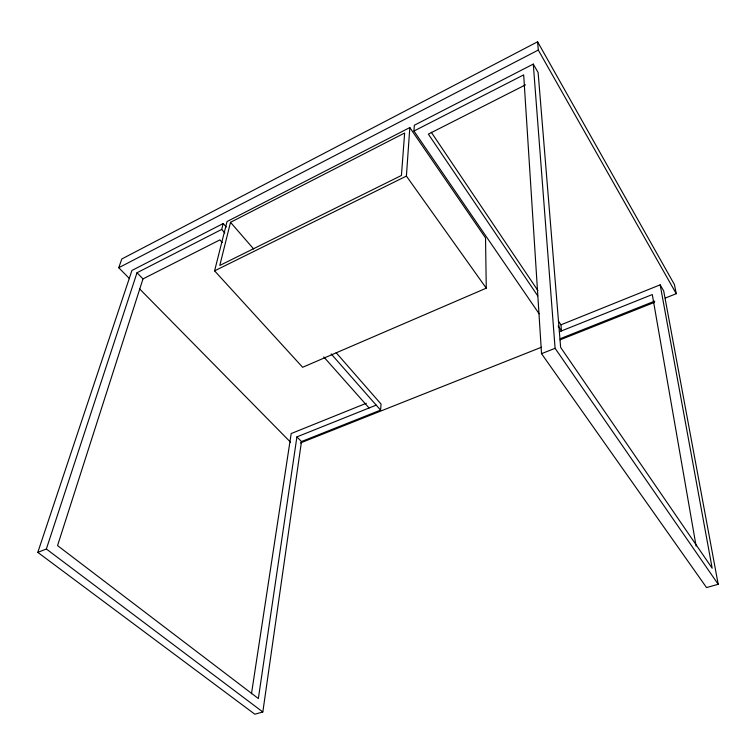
<?xml version="1.0" encoding="UTF-8"?>
<svg xmlns="http://www.w3.org/2000/svg" width="756" height="756" viewBox="0 0 756 756"><rect width="100%" height="100%" fill="white"/><g stroke="black" fill="none" stroke-linecap="round" stroke-linejoin="round"><path stroke-width="1.13" d="M539.16 313.844L413.957 131.034L414.335 125.25L533.273 64.099L538.121 72.538L560.64 347.391L712.171 568.238L660.168 284.832L560.952 324.815L561.462 330.939L558.174 326.063M486.269 288.168L406.407 176.082L409.818 127.575L227.027 221.555L214.591 270.846L302.636 367.284L486.269 288.168L485.532 237.932L409.818 127.575M226.309 227.055L223.209 223.521L131.941 270.45L37.8 552.381L254.838 714.212L262.823 711.972L301.474 441.561L380.58 410.111L381.052 404.063L336.174 352.731M376.195 405.131L296.91 436.883L258.354 698.544L57.55 545.596L142.988 278.898L219.883 239.888L222.226 242.525M251.465 693.828L291.192 433.547L366.348 403.25M230.514 222.321L219.798 265.441L401.436 175.468L404.649 133.009L230.514 222.321L253.666 248.989M37.8 552.381L46.352 549.007L137.006 272.755L221.697 229.418L223.209 223.521M129.493 278.624L118.758 267.719L121.801 258.977L537.592 41.788L674.465 284.634L676.251 293.706L665.299 298.053M118.758 267.719L538.291 50.057L537.592 41.788M413.957 131.034L523.681 74.882L541.532 353.666L706.539 587.563L718.2 584.293L663.702 290.975L660.168 284.832M525.467 84.87L428.359 134.124L537.743 295.861M214.591 270.846L406.407 176.082M559.383 331.771L652.296 294.556L696.106 546.078M560.309 338.66L654.781 301.105M300.425 442.95L541.485 347.221M560.111 339.831L654.337 302.409M541.532 353.666L555.093 348.318L533.273 64.099M46.352 549.007L262.823 711.972M139.406 288.688L290.55 442.203M137.006 272.755L142.988 278.898M296.91 436.883L301.474 441.561M323.776 356.936L369.079 407.985M221.697 229.418L224.806 232.952M331.166 353.921L380.58 410.111M555.093 348.318L718.2 584.293M431.279 132.243L537.913 290.606M558.315 320.913L560.952 324.815M538.291 50.057L676.251 293.706"/></g></svg>
